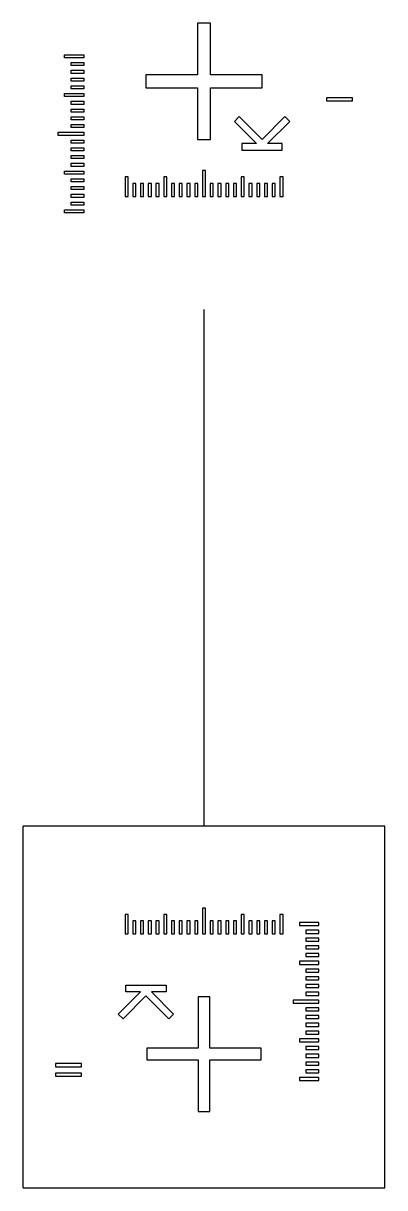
# Model space of a CAD drawing. Extents: x -119394 to 128420, y 74496 to 185496.
# Drawn here: x 8907 to 10307, y 147396 to 151903 of the extents above; entities that cross this region are included whole.
import ezdxf

# ---------------------------------------------------------------- set-up
doc = ezdxf.new("R2010")
doc.units = 13
doc.layers.add('CHROME', color=10, linetype='Continuous')
doc.layers.add('CL - Main', color=150, linetype='Continuous')

msp = doc.modelspace()

# ---------------------------------------------------------------- linework, layer by layer
msp.add_line((9606.8, 148795.9), (9606.8, 150795.9))
at = {"layer": 'CHROME'}
for p, q in [((9612.8, 148478.4), (9600.8, 148478.4)), ((9600.8, 148478.4), (9600.8, 148378.4)), ((9612.8, 148378.4), (9612.8, 148478.4)), ((9312.8, 148453.4), (9300.8, 148453.4)), ((9300.8, 148453.4), (9300.8, 148378.4)), ((9312.8, 148378.4), (9312.8, 148453.4)), ((9462.8, 148453.4), (9450.8, 148453.4)), ((9450.8, 148453.4), (9450.8, 148378.4)), ((9462.8, 148378.4), (9462.8, 148453.4)), ((9762.8, 148453.4), (9750.8, 148453.4)), ((9750.8, 148453.4), (9750.8, 148378.4)), ((9762.8, 148378.4), (9762.8, 148453.4)), ((9912.8, 148453.4), (9900.8, 148453.4)), ((9900.8, 148453.4), (9900.8, 148378.4)), ((9912.8, 148378.4), (9912.8, 148453.4)), ((9342.8, 148428.4), (9330.8, 148428.4)), ((9330.8, 148428.4), (9330.8, 148378.4)), ((9342.8, 148378.4), (9342.8, 148428.4)), ((9372.8, 148428.4), (9360.8, 148428.4)), ((9360.8, 148428.4), (9360.8, 148378.4)), ((9372.8, 148378.4), (9372.8, 148428.4)), ((9402.8, 148428.4), (9390.8, 148428.4)), ((9390.8, 148428.4), (9390.8, 148378.4)), ((9402.8, 148378.4), (9402.8, 148428.4)), ((9432.8, 148428.4), (9420.8, 148428.4)), ((9420.8, 148428.4), (9420.8, 148378.4)), ((9432.8, 148378.4), (9432.8, 148428.4)), ((9492.8, 148428.4), (9480.8, 148428.4)), ((9480.8, 148428.4), (9480.8, 148378.4)), ((9492.8, 148378.4), (9492.8, 148428.4)), ((9522.8, 148428.4), (9510.8, 148428.4)), ((9510.8, 148428.4), (9510.8, 148378.4)), ((9522.8, 148378.4), (9522.8, 148428.4)), ((9552.8, 148428.4), (9540.8, 148428.4)), ((9540.8, 148428.4), (9540.8, 148378.4)), ((9552.8, 148378.4), (9552.8, 148428.4)), ((9582.8, 148428.4), (9570.8, 148428.4)), ((9570.8, 148428.4), (9570.8, 148378.4)), ((9582.8, 148378.4), (9582.8, 148428.4)), ((9642.8, 148428.4), (9630.8, 148428.4)), ((9630.8, 148428.4), (9630.8, 148378.4)), ((9642.8, 148378.4), (9642.8, 148428.4)), ((9672.8, 148428.4), (9660.8, 148428.4)), ((9660.8, 148428.4), (9660.8, 148378.4)), ((9672.8, 148378.4), (9672.8, 148428.4)), ((9702.8, 148428.4), (9690.8, 148428.4)), ((9690.8, 148428.4), (9690.8, 148378.4)), ((9702.8, 148378.4), (9702.8, 148428.4)), ((9732.8, 148428.4), (9720.8, 148428.4)), ((9720.8, 148428.4), (9720.8, 148378.4)), ((9732.8, 148378.4), (9732.8, 148428.4)), ((9792.8, 148428.4), (9780.8, 148428.4)), ((9780.8, 148428.4), (9780.8, 148378.4)), ((9792.8, 148378.4), (9792.8, 148428.4)), ((9822.8, 148428.4), (9810.8, 148428.4)), ((9810.8, 148428.4), (9810.8, 148378.4)), ((9822.8, 148378.4), (9822.8, 148428.4)), ((9852.8, 148428.4), (9840.8, 148428.4)), ((9840.8, 148428.4), (9840.8, 148378.4)), ((9852.8, 148378.4), (9852.8, 148428.4)), ((9882.8, 148428.4), (9870.8, 148428.4)), ((9870.8, 148428.4), (9870.8, 148378.4)), ((9882.8, 148378.4), (9882.8, 148428.4)), ((10051.8, 148422.4), (9976.8, 148422.4)), ((9976.8, 148422.4), (9976.8, 148410.4)), ((9976.8, 148410.4), (10051.8, 148410.4)), ((10051.8, 148392.4), (10001.8, 148392.4)), ((10001.8, 148392.4), (10001.8, 148380.4)), ((10051.8, 148410.4), (10051.8, 148422.4)), ((10051.8, 148380.4), (10051.8, 148392.4)), ((9300.8, 148378.4), (9312.8, 148378.4)), ((9330.8, 148378.4), (9342.8, 148378.4)), ((9360.8, 148378.4), (9372.8, 148378.4)), ((9390.8, 148378.4), (9402.8, 148378.4)), ((9420.8, 148378.4), (9432.8, 148378.4)), ((9450.8, 148378.4), (9462.8, 148378.4)), ((9480.8, 148378.4), (9492.8, 148378.4)), ((9510.8, 148378.4), (9522.8, 148378.4)), ((9540.8, 148378.4), (9552.8, 148378.4)), ((9570.8, 148378.4), (9582.8, 148378.4)), ((9600.8, 148378.4), (9612.8, 148378.4)), ((9630.8, 148378.4), (9642.8, 148378.4)), ((9660.8, 148378.4), (9672.8, 148378.4)), ((9690.8, 148378.4), (9702.8, 148378.4)), ((9720.8, 148378.4), (9732.8, 148378.4)), ((9750.8, 148378.4), (9762.8, 148378.4)), ((9780.8, 148378.4), (9792.8, 148378.4)), ((9810.8, 148378.4), (9822.8, 148378.4)), ((9840.8, 148378.4), (9852.8, 148378.4)), ((9870.8, 148378.4), (9882.8, 148378.4)), ((9900.8, 148378.4), (9912.8, 148378.4)), ((10001.8, 148380.4), (10051.8, 148380.4)), ((10051.8, 148362.4), (10001.8, 148362.4)), ((10001.8, 148362.4), (10001.8, 148350.4)), ((10001.8, 148350.4), (10051.8, 148350.4)), ((10051.8, 148350.4), (10051.8, 148362.4)), ((10051.8, 148332.4), (10001.8, 148332.4)), ((10001.8, 148332.4), (10001.8, 148320.4)), ((10001.8, 148320.4), (10051.8, 148320.4)), ((10051.8, 148302.4), (10001.8, 148302.4)), ((10001.8, 148302.4), (10001.8, 148290.4)), ((10051.8, 148320.4), (10051.8, 148332.4)), ((10051.8, 148290.4), (10051.8, 148302.4)), ((10051.8, 148272.4), (9976.8, 148272.4)), ((9976.8, 148272.4), (9976.8, 148260.4)), ((9976.8, 148260.4), (10051.8, 148260.4)), ((10001.8, 148290.4), (10051.8, 148290.4)), ((10051.8, 148260.4), (10051.8, 148272.4)), ((10051.8, 148242.4), (10001.8, 148242.4)), ((10001.8, 148242.4), (10001.8, 148230.4)), ((10001.8, 148230.4), (10051.8, 148230.4)), ((10051.8, 148212.4), (10001.8, 148212.4)), ((10001.8, 148212.4), (10001.8, 148200.4)), ((10051.8, 148230.4), (10051.8, 148242.4)), ((10051.8, 148200.4), (10051.8, 148212.4)), ((9303.8, 148153.7), (9303.8, 148179.7)), ((9303.8, 148179.7), (9459.8, 148179.7)), ((9459.8, 148179.7), (9459.8, 148153.7)), ((10001.8, 148200.4), (10051.8, 148200.4)), ((10051.8, 148182.4), (10001.8, 148182.4)), ((10001.8, 148182.4), (10001.8, 148170.4)), ((10001.8, 148170.4), (10051.8, 148170.4)), ((10051.8, 148170.4), (10051.8, 148182.4)), ((9274.9, 148068.2), (9360.4, 148153.7)), ((9381.8, 148138.4), (9293.3, 148049.8)), ((9360.4, 148153.7), (9303.8, 148153.7)), ((9470.3, 148049.8), (9381.8, 148138.4)), ((9459.8, 148153.7), (9403.2, 148153.7)), ((9403.2, 148153.7), (9488.7, 148068.2)), ((9584.8, 148135.4), (9584.8, 147935.4)), ((9628.8, 148135.4), (9584.8, 148135.4)), ((9628.8, 147935.4), (9628.8, 148135.4)), ((10051.8, 148122.4), (9951.8, 148122.4)), ((9951.8, 148122.4), (9951.8, 148110.4)), ((10051.8, 148152.4), (10001.8, 148152.4)), ((10001.8, 148152.4), (10001.8, 148140.4)), ((10001.8, 148140.4), (10051.8, 148140.4)), ((10051.8, 148140.4), (10051.8, 148152.4)), ((10051.8, 148110.4), (10051.8, 148122.4)), ((9951.8, 148110.4), (10051.8, 148110.4)), ((10051.8, 148092.4), (10001.8, 148092.4)), ((10001.8, 148092.4), (10001.8, 148080.4)), ((10001.8, 148080.4), (10051.8, 148080.4)), ((10051.8, 148080.4), (10051.8, 148092.4)), ((9293.3, 148049.8), (9274.9, 148068.2)), ((9488.7, 148068.2), (9470.3, 148049.8)), ((10051.8, 148062.4), (10001.8, 148062.4)), ((10001.8, 148062.4), (10001.8, 148050.4)), ((10001.8, 148050.4), (10051.8, 148050.4)), ((10051.8, 148032.4), (10001.8, 148032.4)), ((10001.8, 148032.4), (10001.8, 148020.4)), ((10051.8, 148050.4), (10051.8, 148062.4)), ((10051.8, 148020.4), (10051.8, 148032.4)), ((10001.8, 148020.4), (10051.8, 148020.4)), ((10051.8, 148002.4), (10001.8, 148002.4)), ((10001.8, 148002.4), (10001.8, 147990.4)), ((10001.8, 147990.4), (10051.8, 147990.4)), ((10051.8, 147990.4), (10051.8, 148002.4)), ((10051.8, 147972.4), (9976.8, 147972.4)), ((9976.8, 147972.4), (9976.8, 147960.4)), ((9976.8, 147960.4), (10051.8, 147960.4)), ((10051.8, 147942.4), (10001.8, 147942.4)), ((10001.8, 147942.4), (10001.8, 147930.4)), ((10051.8, 147960.4), (10051.8, 147972.4)), ((10051.8, 147930.4), (10051.8, 147942.4)), ((9584.8, 147935.4), (9384.8, 147935.4)), ((9384.8, 147935.4), (9384.8, 147891.4)), ((9384.8, 147891.4), (9584.8, 147891.4)), ((9584.8, 147891.4), (9584.8, 147691.4)), ((9828.8, 147935.4), (9628.8, 147935.4)), ((9628.8, 147691.4), (9628.8, 147891.4)), ((9628.8, 147891.4), (9828.8, 147891.4)), ((9828.8, 147891.4), (9828.8, 147935.4)), ((10001.8, 147930.4), (10051.8, 147930.4)), ((10051.8, 147912.4), (10001.8, 147912.4)), ((10001.8, 147912.4), (10001.8, 147900.4)), ((10001.8, 147900.4), (10051.8, 147900.4)), ((10051.8, 147900.4), (10051.8, 147912.4)), ((9131.8, 147876.4), (9031.8, 147876.4)), ((9031.8, 147876.4), (9031.8, 147864.4)), ((9031.8, 147864.4), (9131.8, 147864.4)), ((9131.8, 147864.4), (9131.8, 147876.4)), ((10051.8, 147882.4), (10001.8, 147882.4)), ((10001.8, 147882.4), (10001.8, 147870.4)), ((10001.8, 147870.4), (10051.8, 147870.4)), ((10051.8, 147852.4), (10001.8, 147852.4)), ((10001.8, 147852.4), (10001.8, 147840.4)), ((10051.8, 147870.4), (10051.8, 147882.4)), ((10051.8, 147840.4), (10051.8, 147852.4)), ((9131.8, 147839.4), (9031.8, 147839.4)), ((9031.8, 147839.4), (9031.8, 147827.4)), ((9031.8, 147827.4), (9131.8, 147827.4)), ((9131.8, 147827.4), (9131.8, 147839.4)), ((10051.8, 147822.4), (9976.8, 147822.4)), ((9976.8, 147822.4), (9976.8, 147810.4)), ((9976.8, 147810.4), (10051.8, 147810.4)), ((10001.8, 147840.4), (10051.8, 147840.4)), ((10051.8, 147810.4), (10051.8, 147822.4)), ((9584.8, 147691.4), (9628.8, 147691.4))]:
    msp.add_line(p, q, dxfattribs=at)
at = {"layer": 'CL - Main'}
for p, q in [((9631.8, 151903.4), (9581.8, 151903.4)), ((9581.8, 151903.4), (9581.8, 151703.4)), ((9631.8, 151703.4), (9631.8, 151903.4)), ((9066.8, 151769.4), (9066.8, 151781.4)), ((9066.8, 151781.4), (9141.8, 151781.4)), ((9141.8, 151769.4), (9066.8, 151769.4)), ((9141.8, 151781.4), (9141.8, 151769.4)), ((9091.8, 151739.4), (9091.8, 151751.4)), ((9091.8, 151751.4), (9141.8, 151751.4)), ((9141.8, 151739.4), (9091.8, 151739.4)), ((9141.8, 151751.4), (9141.8, 151739.4)), ((9091.8, 151709.4), (9091.8, 151721.4)), ((9091.8, 151721.4), (9141.8, 151721.4)), ((9141.8, 151709.4), (9091.8, 151709.4)), ((9091.8, 151679.4), (9091.8, 151691.4)), ((9091.8, 151691.4), (9141.8, 151691.4)), ((9141.8, 151679.4), (9091.8, 151679.4)), ((9141.8, 151721.4), (9141.8, 151709.4)), ((9141.8, 151691.4), (9141.8, 151679.4)), ((9581.8, 151703.4), (9381.8, 151703.4)), ((9381.8, 151703.4), (9381.8, 151653.4)), ((9831.8, 151703.4), (9631.8, 151703.4)), ((9831.8, 151653.4), (9831.8, 151703.4)), ((9091.8, 151649.4), (9091.8, 151661.4)), ((9091.8, 151661.4), (9141.8, 151661.4)), ((9141.8, 151649.4), (9091.8, 151649.4)), ((9141.8, 151661.4), (9141.8, 151649.4)), ((9381.8, 151653.4), (9581.8, 151653.4)), ((9581.8, 151653.4), (9581.8, 151453.4)), ((9631.8, 151453.4), (9631.8, 151653.4)), ((9631.8, 151653.4), (9831.8, 151653.4)), ((9066.8, 151619.4), (9066.8, 151631.4)), ((9066.8, 151631.4), (9141.8, 151631.4)), ((9141.8, 151619.4), (9066.8, 151619.4)), ((9091.8, 151589.4), (9091.8, 151601.4)), ((9091.8, 151601.4), (9141.8, 151601.4)), ((9141.8, 151589.4), (9091.8, 151589.4)), ((9141.8, 151631.4), (9141.8, 151619.4)), ((9141.8, 151601.4), (9141.8, 151589.4)), ((10081.8, 151615.4), (10081.8, 151603.4)), ((10181.8, 151615.4), (10081.8, 151615.4)), ((10081.8, 151603.4), (10181.8, 151603.4)), ((10181.8, 151603.4), (10181.8, 151615.4)), ((9091.8, 151559.4), (9091.8, 151571.4)), ((9091.8, 151571.4), (9141.8, 151571.4)), ((9141.8, 151559.4), (9091.8, 151559.4)), ((9141.8, 151571.4), (9141.8, 151559.4)), ((9091.8, 151529.4), (9091.8, 151541.4)), ((9091.8, 151541.4), (9141.8, 151541.4)), ((9141.8, 151529.4), (9091.8, 151529.4)), ((9091.8, 151499.4), (9091.8, 151511.4)), ((9091.8, 151511.4), (9141.8, 151511.4)), ((9141.8, 151499.4), (9091.8, 151499.4)), ((9141.8, 151541.4), (9141.8, 151529.4)), ((9141.8, 151511.4), (9141.8, 151499.4)), ((9724.9, 151523.5), (9743.3, 151541.9)), ((9810.4, 151438), (9724.9, 151523.5)), ((9831.8, 151453.4), (9743.3, 151541.9)), ((9831.8, 151453.4), (9920.3, 151541.9)), ((9853.2, 151438), (9938.7, 151523.5)), ((9938.7, 151523.5), (9920.3, 151541.9)), ((9041.8, 151469.4), (9041.8, 151481.4)), ((9041.8, 151481.4), (9141.8, 151481.4)), ((9141.8, 151469.4), (9041.8, 151469.4)), ((9141.8, 151481.4), (9141.8, 151469.4)), ((9581.8, 151453.4), (9631.8, 151453.4)), ((9091.8, 151439.4), (9091.8, 151451.4)), ((9091.8, 151451.4), (9141.8, 151451.4)), ((9141.8, 151439.4), (9091.8, 151439.4)), ((9091.8, 151409.4), (9091.8, 151421.4)), ((9091.8, 151421.4), (9141.8, 151421.4)), ((9141.8, 151409.4), (9091.8, 151409.4)), ((9141.8, 151451.4), (9141.8, 151439.4)), ((9141.8, 151421.4), (9141.8, 151409.4)), ((9810.4, 151438), (9753.8, 151438)), ((9753.8, 151438), (9753.8, 151412)), ((9753.8, 151412), (9909.8, 151412)), ((9909.8, 151438), (9853.2, 151438)), ((9909.8, 151412), (9909.8, 151438)), ((9091.8, 151379.4), (9091.8, 151391.4)), ((9091.8, 151391.4), (9141.8, 151391.4)), ((9141.8, 151379.4), (9091.8, 151379.4)), ((9141.8, 151391.4), (9141.8, 151379.4)), ((9066.8, 151319.4), (9066.8, 151331.4)), ((9066.8, 151331.4), (9141.8, 151331.4)), ((9141.8, 151319.4), (9066.8, 151319.4)), ((9091.8, 151349.4), (9091.8, 151361.4)), ((9091.8, 151361.4), (9141.8, 151361.4)), ((9141.8, 151349.4), (9091.8, 151349.4)), ((9141.8, 151361.4), (9141.8, 151349.4)), ((9141.8, 151331.4), (9141.8, 151319.4)), ((9612.8, 151333.4), (9600.8, 151333.4)), ((9600.8, 151333.4), (9600.8, 151233.4)), ((9612.8, 151233.4), (9612.8, 151333.4)), ((9091.8, 151289.4), (9091.8, 151301.4)), ((9091.8, 151301.4), (9141.8, 151301.4)), ((9141.8, 151289.4), (9091.8, 151289.4)), ((9141.8, 151301.4), (9141.8, 151289.4)), ((9312.8, 151308.4), (9300.8, 151308.4)), ((9300.8, 151308.4), (9300.8, 151233.4)), ((9312.8, 151233.4), (9312.8, 151308.4)), ((9342.8, 151283.4), (9330.8, 151283.4)), ((9330.8, 151283.4), (9330.8, 151233.4)), ((9342.8, 151233.4), (9342.8, 151283.4)), ((9372.8, 151283.4), (9360.8, 151283.4)), ((9360.8, 151283.4), (9360.8, 151233.4)), ((9372.8, 151233.4), (9372.8, 151283.4)), ((9402.8, 151283.4), (9390.8, 151283.4)), ((9390.8, 151283.4), (9390.8, 151233.4)), ((9402.8, 151233.4), (9402.8, 151283.4)), ((9432.8, 151283.4), (9420.8, 151283.4)), ((9420.8, 151283.4), (9420.8, 151233.4)), ((9432.8, 151233.4), (9432.8, 151283.4)), ((9462.8, 151308.4), (9450.8, 151308.4)), ((9450.8, 151308.4), (9450.8, 151233.4)), ((9462.8, 151233.4), (9462.8, 151308.4)), ((9492.8, 151283.4), (9480.8, 151283.4)), ((9480.8, 151283.4), (9480.8, 151233.4)), ((9492.8, 151233.4), (9492.8, 151283.4)), ((9522.8, 151283.4), (9510.8, 151283.4)), ((9510.8, 151283.4), (9510.8, 151233.4)), ((9522.8, 151233.4), (9522.8, 151283.4)), ((9552.8, 151283.4), (9540.8, 151283.4)), ((9540.8, 151283.4), (9540.8, 151233.4)), ((9552.8, 151233.4), (9552.8, 151283.4)), ((9582.8, 151283.4), (9570.8, 151283.4)), ((9570.8, 151283.4), (9570.8, 151233.4)), ((9582.8, 151233.4), (9582.8, 151283.4)), ((9642.8, 151283.4), (9630.8, 151283.4)), ((9630.8, 151283.4), (9630.8, 151233.4)), ((9642.8, 151233.4), (9642.8, 151283.4)), ((9672.8, 151283.4), (9660.8, 151283.4)), ((9660.8, 151283.4), (9660.8, 151233.4)), ((9672.8, 151233.4), (9672.8, 151283.4)), ((9702.8, 151283.4), (9690.8, 151283.4)), ((9690.8, 151283.4), (9690.8, 151233.4)), ((9702.8, 151233.4), (9702.8, 151283.4)), ((9732.8, 151283.4), (9720.8, 151283.4)), ((9720.8, 151283.4), (9720.8, 151233.4)), ((9732.8, 151233.4), (9732.8, 151283.4)), ((9762.8, 151308.4), (9750.8, 151308.4)), ((9750.8, 151308.4), (9750.8, 151233.4)), ((9762.8, 151233.4), (9762.8, 151308.4)), ((9792.8, 151283.4), (9780.8, 151283.4)), ((9780.8, 151283.4), (9780.8, 151233.4)), ((9792.8, 151233.4), (9792.8, 151283.4)), ((9822.8, 151283.4), (9810.8, 151283.4)), ((9810.8, 151283.4), (9810.8, 151233.4)), ((9822.8, 151233.4), (9822.8, 151283.4)), ((9852.8, 151283.4), (9840.8, 151283.4)), ((9840.8, 151283.4), (9840.8, 151233.4)), ((9852.8, 151233.4), (9852.8, 151283.4)), ((9882.8, 151283.4), (9870.8, 151283.4)), ((9870.8, 151283.4), (9870.8, 151233.4)), ((9882.8, 151233.4), (9882.8, 151283.4)), ((9912.8, 151308.4), (9900.8, 151308.4)), ((9900.8, 151308.4), (9900.8, 151233.4)), ((9912.8, 151233.4), (9912.8, 151308.4)), ((9091.8, 151259.4), (9091.8, 151271.4)), ((9091.8, 151271.4), (9141.8, 151271.4)), ((9141.8, 151259.4), (9091.8, 151259.4)), ((9091.8, 151229.4), (9091.8, 151241.4)), ((9091.8, 151241.4), (9141.8, 151241.4)), ((9141.8, 151229.4), (9091.8, 151229.4)), ((9141.8, 151271.4), (9141.8, 151259.4)), ((9141.8, 151241.4), (9141.8, 151229.4)), ((9300.8, 151233.4), (9312.8, 151233.4)), ((9330.8, 151233.4), (9342.8, 151233.4)), ((9360.8, 151233.4), (9372.8, 151233.4)), ((9390.8, 151233.4), (9402.8, 151233.4)), ((9420.8, 151233.4), (9432.8, 151233.4)), ((9450.8, 151233.4), (9462.8, 151233.4)), ((9480.8, 151233.4), (9492.8, 151233.4)), ((9510.8, 151233.4), (9522.8, 151233.4)), ((9540.8, 151233.4), (9552.8, 151233.4)), ((9570.8, 151233.4), (9582.8, 151233.4)), ((9600.8, 151233.4), (9612.8, 151233.4)), ((9630.8, 151233.4), (9642.8, 151233.4)), ((9660.8, 151233.4), (9672.8, 151233.4)), ((9690.8, 151233.4), (9702.8, 151233.4)), ((9720.8, 151233.4), (9732.8, 151233.4)), ((9750.8, 151233.4), (9762.8, 151233.4)), ((9780.8, 151233.4), (9792.8, 151233.4)), ((9810.8, 151233.4), (9822.8, 151233.4)), ((9840.8, 151233.4), (9852.8, 151233.4)), ((9870.8, 151233.4), (9882.8, 151233.4)), ((9900.8, 151233.4), (9912.8, 151233.4)), ((9091.8, 151199.4), (9091.8, 151211.4)), ((9091.8, 151211.4), (9141.8, 151211.4)), ((9141.8, 151199.4), (9091.8, 151199.4)), ((9141.8, 151211.4), (9141.8, 151199.4)), ((9066.8, 151169.4), (9066.8, 151181.4)), ((9066.8, 151181.4), (9141.8, 151181.4)), ((9141.8, 151169.4), (9066.8, 151169.4)), ((9141.8, 151181.4), (9141.8, 151169.4)), ((8906.8, 147395.9), (8906.8, 148795.9)), ((10306.8, 148795.9), (8906.8, 148795.9)), ((10306.8, 147395.9), (10306.8, 148795.9)), ((8906.8, 147395.9), (10306.8, 147395.9))]:
    msp.add_line(p, q, dxfattribs=at)

doc.saveas('drawing.dxf')
